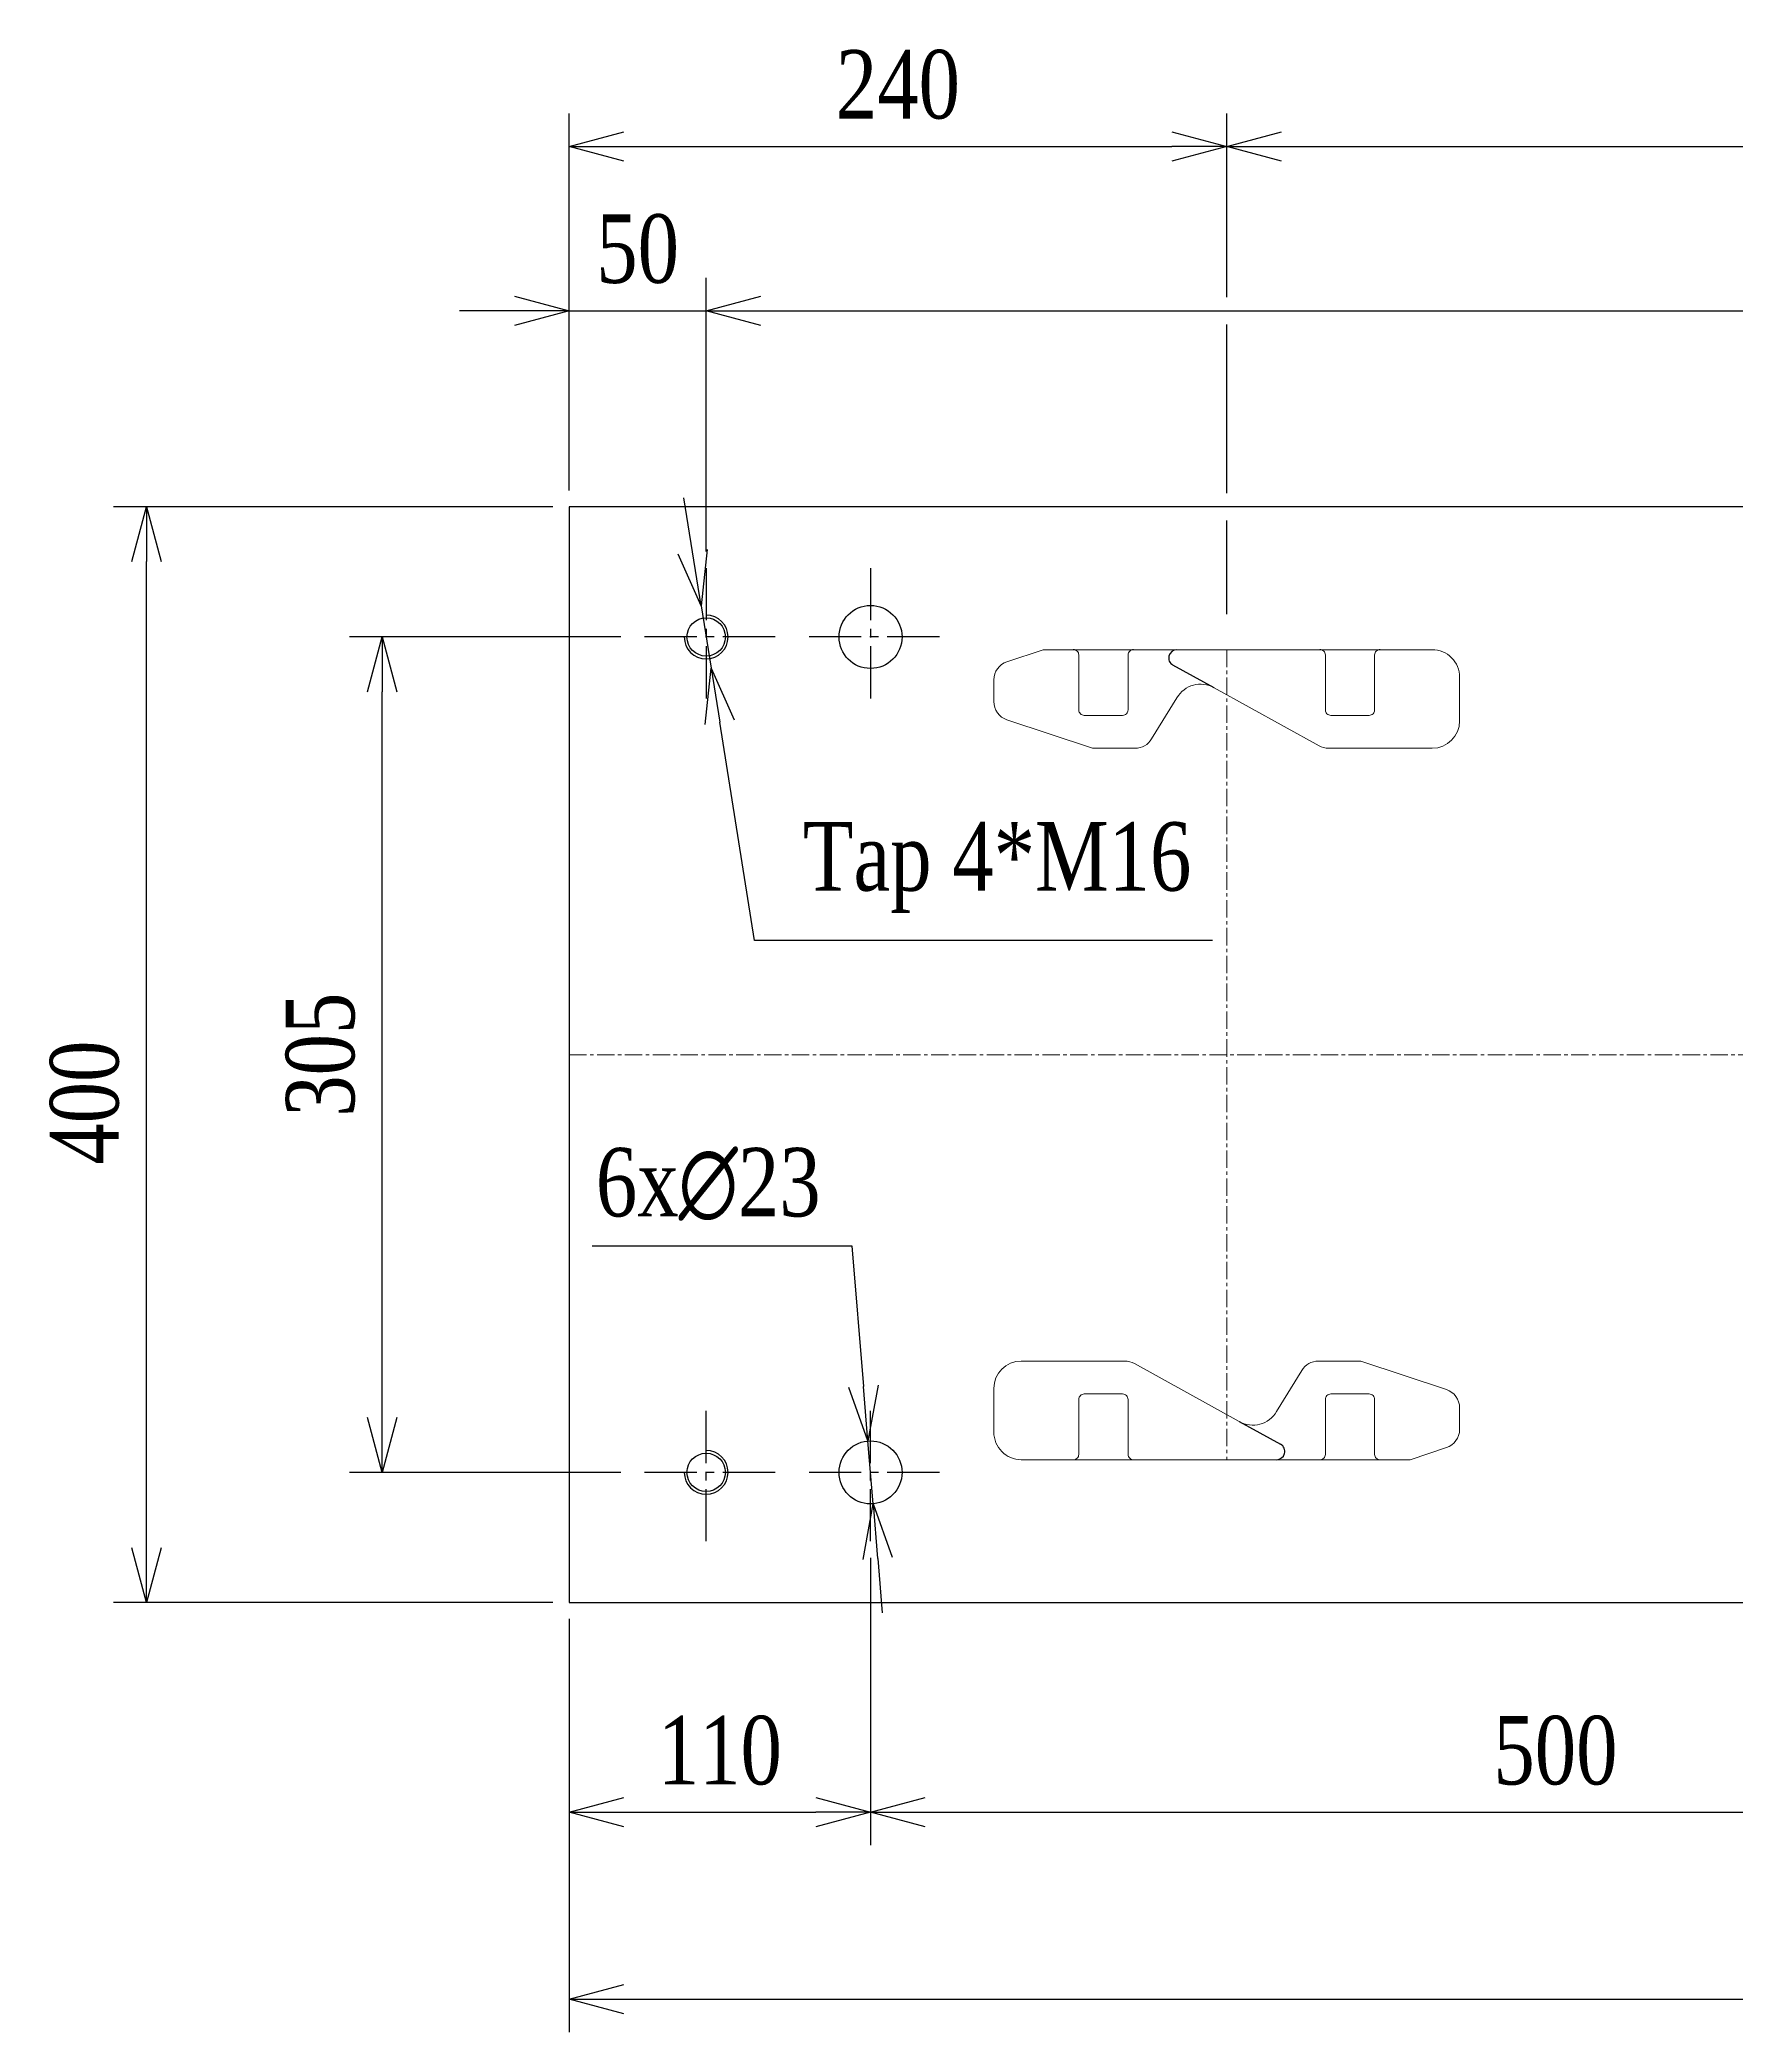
# Model space of a CAD drawing. Header units: millimetres. Extents: x -19541 to 104079, y -3200 to 10399.
# Drawn here: x -11946 to -11327, y 3961 to 4688 of the extents above; entities that cross this region are included whole.
import ezdxf

# ---------------------------------------------------------------- set-up
doc = ezdxf.new("R2010")
doc.units = ezdxf.units.MM
doc.linetypes.add('CENTER', pattern=[50.8, 31.75, -6.35, 6.35, -6.35])
doc.linetypes.add('CENTER2', pattern=[28.575, 19.05, -3.175, 3.175, -3.175])
for name, color, linetype in [('KTHUOC', 2, 'Continuous'), ('PDF_Geometry', 7, 'Continuous'), ('TK2', 251, 'Continuous')]:
    doc.layers.add(name, color=color, linetype=linetype)
doc.layers.add('TIM', color=8, linetype='CENTER2', lineweight=0)
doc.styles.add('Thuong', font='vntime.shx', dxfattribs={"width": 0.8})
doc.dimstyles.new('LAYOUT', dxfattribs={"dimscale": 0, "dimtxt": 2.5, "dimasz": 2, "dimexe": 1.2, "dimexo": 0.6, "dimgap": 1, "dimtad": 1, "dimtoh": 1, "dimdec": 0, "dimzin": 12, "dimdsep": 46, "dimtxsty": 'Thuong', "dimblk": 'OPEN30', "dimcen": 0, "dimclrd": 256, "dimclre": 256, "dimadec": 1, "dimazin": 3, "dimtfac": 1, "dimtdec": 0, "dimtmove": 0, "dimatfit": 3, "dimldrblk": 'OPEN30', "dimfxl": 1, "dimtzin": 0, "dimarcsym": 2})

# ---------------------------------------------------------------- blocks, each defined once
blk = doc.blocks.new('_Open30')
at = {"color": 0, "linetype": 'ByBlock', "lineweight": -2}
for p, q in [((-1, 0.268), (0, 0)), ((0, 0), (-1, -0.268)), ((0, 0), (-1, 0))]:
    blk.add_line(p, q, dxfattribs=at)
blk = doc.blocks.new('*D369')
at = {"lineweight": -2, "transparency": 16777216}
for p, q in [((-11643.15, 4134.18), (-11643.15, 4029.24)), ((-11753.15, 4111.84), (-11753.15, 4029.24)), ((-11733.15, 4041.24), (-11663.15, 4041.24))]:
    blk.add_line(p, q, dxfattribs=at)
at = {"layer": 'Defpoints', "color": 0, "transparency": 16777216}
for p in [(-11643.15, 4140.18), (-11753.15, 4117.84), (-11643.15, 4041.24)]:
    blk.add_point(p, dxfattribs=at)
at = {"lineweight": -2, "transparency": 16777216, "xscale": 20, "yscale": 20, "zscale": 20, "rotation": 180}
blk.add_blockref('_Open30', (-11753.15, 4041.24), dxfattribs=at)
at = {"lineweight": -2, "transparency": 16777216, "xscale": 20, "yscale": 20, "zscale": 20}
blk.add_blockref('_Open30', (-11643.15, 4041.24), dxfattribs=at)
at = {"color": 0, "transparency": 16777216, "insert": (-11698.15, 4063.74), "char_height": 25, "attachment_point": 5, "style": 'Thuong'}
blk.add_mtext('110', dxfattribs=at)
blk = doc.blocks.new('*D368')
at = {"lineweight": -2, "transparency": 16777216}
for p, q in [((-11643.15, 4134.18), (-11643.15, 4029.24)), ((-11143.15, 4134.18), (-11143.15, 4029.24)), ((-11623.15, 4041.24), (-11163.15, 4041.24))]:
    blk.add_line(p, q, dxfattribs=at)
at = {"layer": 'Defpoints', "color": 0, "transparency": 16777216}
for p in [(-11643.15, 4140.18), (-11143.15, 4140.18), (-11143.15, 4041.24)]:
    blk.add_point(p, dxfattribs=at)
at = {"lineweight": -2, "transparency": 16777216, "xscale": 20, "yscale": 20, "zscale": 20, "rotation": 180}
blk.add_blockref('_Open30', (-11643.15, 4041.24), dxfattribs=at)
at = {"lineweight": -2, "transparency": 16777216, "xscale": 20, "yscale": 20, "zscale": 20}
blk.add_blockref('_Open30', (-11143.15, 4041.24), dxfattribs=at)
at = {"color": 0, "transparency": 16777216, "insert": (-11393.15, 4063.74), "char_height": 25, "attachment_point": 5, "style": 'Thuong'}
blk.add_mtext('500', dxfattribs=at)
blk = doc.blocks.new('*D366')
at = {"lineweight": -2, "transparency": 16777216}
for p, q in [((-11753.15, 4111.84), (-11753.15, 3960.97)), ((-10113.15, 4111.84), (-10113.15, 3960.97)), ((-11733.15, 3972.97), (-10133.15, 3972.97))]:
    blk.add_line(p, q, dxfattribs=at)
at = {"layer": 'Defpoints', "color": 0, "transparency": 16777216}
for p in [(-11753.15, 4117.84), (-10113.15, 4117.84), (-10113.15, 3972.97)]:
    blk.add_point(p, dxfattribs=at)
at = {"lineweight": -2, "transparency": 16777216, "xscale": 20, "yscale": 20, "zscale": 20, "rotation": 180}
blk.add_blockref('_Open30', (-11753.15, 3972.97), dxfattribs=at)
at = {"lineweight": -2, "transparency": 16777216, "xscale": 20, "yscale": 20, "zscale": 20}
blk.add_blockref('_Open30', (-10113.15, 3972.97), dxfattribs=at)
at = {"color": 0, "transparency": 16777216, "insert": (-10933.15, 3995.47), "char_height": 25, "attachment_point": 5, "style": 'Thuong'}
blk.add_mtext('1640', dxfattribs=at)
blk = doc.blocks.new('*D371')
at = {"lineweight": -2, "transparency": 16777216}
for p, q in [((-11734.31, 4470.34), (-11833.38, 4470.34)), ((-11821.38, 4185.34), (-11821.38, 4450.34)), ((-11734.31, 4165.34), (-11833.38, 4165.34))]:
    blk.add_line(p, q, dxfattribs=at)
at = {"layer": 'Defpoints', "color": 0, "transparency": 16777216}
for p in [(-11821.38, 4470.34), (-11728.31, 4470.34), (-11728.31, 4165.34)]:
    blk.add_point(p, dxfattribs=at)
at = {"lineweight": -2, "transparency": 16777216, "xscale": 20, "yscale": 20, "zscale": 20}
for p, rotation in [((-11821.38, 4470.34), 90), ((-11821.38, 4165.34), 270)]:
    blk.add_blockref('_Open30', p, dxfattribs=dict(at, rotation=rotation))
at = {"color": 0, "transparency": 16777216, "insert": (-11843.88, 4317.84), "char_height": 25, "attachment_point": 5, "rotation": 90, "style": 'Thuong'}
blk.add_mtext('305', dxfattribs=at)
blk = doc.blocks.new('*D370')
at = {"lineweight": -2, "transparency": 16777216}
for p, q in [((-11759.15, 4517.84), (-11919.44, 4517.84)), ((-11907.44, 4137.84), (-11907.44, 4497.84)), ((-11759.15, 4117.84), (-11919.44, 4117.84))]:
    blk.add_line(p, q, dxfattribs=at)
at = {"layer": 'Defpoints', "color": 0, "transparency": 16777216}
for p in [(-11907.44, 4517.84), (-11753.15, 4517.84), (-11753.15, 4117.84)]:
    blk.add_point(p, dxfattribs=at)
at = {"lineweight": -2, "transparency": 16777216, "xscale": 20, "yscale": 20, "zscale": 20}
for p, rotation in [((-11907.44, 4517.84), 90), ((-11907.44, 4117.84), 270)]:
    blk.add_blockref('_Open30', p, dxfattribs=dict(at, rotation=rotation))
at = {"color": 0, "transparency": 16777216, "insert": (-11929.94, 4300.34), "char_height": 25, "attachment_point": 5, "rotation": 90, "style": 'Thuong'}
blk.add_mtext('400', dxfattribs=at)
blk = doc.blocks.new('*D363')
at = {"lineweight": -2, "transparency": 16777216}
for p, q in [((-11753.15, 4523.84), (-11753.15, 4601.44)), ((-11703.15, 4501.51), (-11703.15, 4601.44)), ((-11773.15, 4589.44), (-11793.15, 4589.44)), ((-11753.15, 4589.44), (-11703.15, 4589.44)), ((-11683.15, 4589.44), (-11663.15, 4589.44))]:
    blk.add_line(p, q, dxfattribs=at)
at = {"layer": 'Defpoints', "color": 0, "transparency": 16777216}
for p in [(-11703.15, 4589.44), (-11753.15, 4517.84), (-11703.15, 4495.51)]:
    blk.add_point(p, dxfattribs=at)
at = {"lineweight": -2, "transparency": 16777216, "xscale": 20, "yscale": 20, "zscale": 20}
blk.add_blockref('_Open30', (-11753.15, 4589.44), dxfattribs=at)
at = {"lineweight": -2, "transparency": 16777216, "xscale": 20, "yscale": 20, "zscale": 20, "rotation": 180}
blk.add_blockref('_Open30', (-11703.15, 4589.44), dxfattribs=at)
at = {"color": 0, "transparency": 16777216, "insert": (-11728.15, 4611.94), "char_height": 25, "attachment_point": 5, "style": 'Thuong'}
blk.add_mtext('50', dxfattribs=at)
blk = doc.blocks.new('*D362')
at = {"lineweight": -2, "transparency": 16777216}
for p, q in [((-11703.15, 4501.51), (-11703.15, 4601.44)), ((-10163.15, 4523.84), (-10163.15, 4601.44)), ((-11683.15, 4589.44), (-10183.15, 4589.44))]:
    blk.add_line(p, q, dxfattribs=at)
at = {"layer": 'Defpoints', "color": 0, "transparency": 16777216}
for p in [(-10163.15, 4589.44), (-10163.15, 4517.84), (-11703.15, 4495.51)]:
    blk.add_point(p, dxfattribs=at)
at = {"lineweight": -2, "transparency": 16777216, "xscale": 20, "yscale": 20, "zscale": 20, "rotation": 180}
blk.add_blockref('_Open30', (-11703.15, 4589.44), dxfattribs=at)
at = {"lineweight": -2, "transparency": 16777216, "xscale": 20, "yscale": 20, "zscale": 20}
blk.add_blockref('_Open30', (-10163.15, 4589.44), dxfattribs=at)
at = {"color": 0, "transparency": 16777216, "insert": (-10933.15, 4611.94), "char_height": 25, "attachment_point": 5, "style": 'Thuong'}
blk.add_mtext('1540', dxfattribs=at)
blk = doc.blocks.new('*D372')
at = {"lineweight": -2, "transparency": 16777216}
for p, q in [((-11744.76, 4248), (-11650, 4248)), ((-11650, 4248), (-11645.75, 4196.73)), ((-11642.2, 4153.88), (-11644.1, 4176.8)), ((-11640.54, 4133.95), (-11638.89, 4114.02))]:
    blk.add_line(p, q, dxfattribs=at)
at = {"layer": 'Defpoints', "color": 0, "transparency": 16777216}
for p in [(-11644.1, 4176.8), (-11642.2, 4153.88)]:
    blk.add_point(p, dxfattribs=at)
at = {"lineweight": -2, "transparency": 16777216, "xscale": 20, "yscale": 20, "zscale": 20}
for p, rotation in [((-11644.1, 4176.8), 274.739296242669), ((-11642.2, 4153.88), 94.73929624266897)]:
    blk.add_blockref('_Open30', p, dxfattribs=dict(at, rotation=rotation))
at = {"color": 0, "transparency": 16777216, "insert": (-11702.38, 4270.5), "char_height": 25, "attachment_point": 5, "style": 'Thuong'}
blk.add_mtext('6x∅23', dxfattribs=at)
blk = doc.blocks.new('*D373')
at = {"lineweight": -2, "transparency": 16777216}
for p, q in [((-11708.1, 4501.45), (-11711.24, 4521.2)), ((-11704.96, 4481.7), (-11701.34, 4458.98)), ((-11685.5, 4359.5), (-11698.19, 4439.23)), ((-11518.36, 4359.5), (-11685.5, 4359.5))]:
    blk.add_line(p, q, dxfattribs=at)
at = {"layer": 'Defpoints', "color": 0, "transparency": 16777216}
for p in [(-11704.96, 4481.7), (-11701.34, 4458.98)]:
    blk.add_point(p, dxfattribs=at)
at = {"lineweight": -2, "transparency": 16777216, "xscale": 20, "yscale": 20, "zscale": 20}
for p, rotation in [((-11704.96, 4481.7), 279.0461657833361), ((-11701.34, 4458.98), 99.0461657833361)]:
    blk.add_blockref('_Open30', p, dxfattribs=dict(at, rotation=rotation))
at = {"color": 0, "transparency": 16777216, "insert": (-11596.93, 4386.17), "char_height": 25, "attachment_point": 5, "style": 'Thuong'}
blk.add_mtext('Tap 4*M16', dxfattribs=at)
blk = doc.blocks.new('*D360')
at = {"lineweight": -2, "transparency": 16777216}
for p, q in [((-11753.15, 4594.44), (-11753.15, 4661.44)), ((-11513.15, 4594.44), (-11513.15, 4661.44)), ((-11733.15, 4649.44), (-11533.15, 4649.44)), ((-11753.15, 4576.65), (-11753.15, 4584.44)), ((-11513.15, 4522.84), (-11513.15, 4584.44)), ((-11513.15, 4478.7), (-11513.15, 4512.84))]:
    blk.add_line(p, q, dxfattribs=at)
at = {"layer": 'Defpoints', "color": 0, "transparency": 16777216}
for p in [(-11513.15, 4649.44), (-11753.15, 4570.65), (-11513.15, 4472.7)]:
    blk.add_point(p, dxfattribs=at)
at = {"lineweight": -2, "transparency": 16777216, "xscale": 20, "yscale": 20, "zscale": 20, "rotation": 180}
blk.add_blockref('_Open30', (-11753.15, 4649.44), dxfattribs=at)
at = {"lineweight": -2, "transparency": 16777216, "xscale": 20, "yscale": 20, "zscale": 20}
blk.add_blockref('_Open30', (-11513.15, 4649.44), dxfattribs=at)
at = {"color": 0, "transparency": 16777216, "insert": (-11633.15, 4671.94), "char_height": 25, "attachment_point": 5, "style": 'Thuong'}
blk.add_mtext('240', dxfattribs=at)
blk = doc.blocks.new('*D359')
at = {"lineweight": -2, "transparency": 16777216}
for p, q in [((-11513.15, 4594.44), (-11513.15, 4661.44)), ((-11013.15, 4594.44), (-11013.15, 4661.44)), ((-11493.15, 4649.44), (-11033.15, 4649.44)), ((-11513.15, 4522.84), (-11513.15, 4584.44)), ((-11013.15, 4522.84), (-11013.15, 4584.44)), ((-11513.15, 4478.7), (-11513.15, 4512.84)), ((-11013.15, 4478.7), (-11013.15, 4512.84))]:
    blk.add_line(p, q, dxfattribs=at)
at = {"layer": 'Defpoints', "color": 0, "transparency": 16777216}
for p in [(-11013.15, 4649.44), (-11513.15, 4472.7), (-11013.15, 4472.7)]:
    blk.add_point(p, dxfattribs=at)
at = {"lineweight": -2, "transparency": 16777216, "xscale": 20, "yscale": 20, "zscale": 20, "rotation": 180}
blk.add_blockref('_Open30', (-11513.15, 4649.44), dxfattribs=at)
at = {"lineweight": -2, "transparency": 16777216, "xscale": 20, "yscale": 20, "zscale": 20}
blk.add_blockref('_Open30', (-11013.15, 4649.44), dxfattribs=at)
at = {"color": 0, "transparency": 16777216, "insert": (-11263.15, 4671.94), "char_height": 25, "attachment_point": 5, "style": 'Thuong'}
blk.add_mtext('500', dxfattribs=at)

msp = doc.modelspace()

# ---------------------------------------------------------------- linework, layer by layer
for p, q in [((-11517.728, 4451.762), (-11532.791, 4460.078)), ((-11508.566, 4183.921), (-11493.503, 4175.606))]:
    msp.add_line(p, q)
for centre, radius, start, end in [((-11703.147, 4470.342), 8, 180, 90), ((-11531.341, 4462.705), 3, 90, 241.102577), ((-11494.953, 4172.979), 3, 270, 61.102577), ((-11703.147, 4165.342), 8, 180, 90)]:
    msp.add_arc(centre, radius, start, end)
at = {"layer": 'KTHUOC', "color": 3}
msp.add_lwpolyline([(-11753.147, 4517.842), (-11753.147, 4117.842), (-10113.147, 4117.842), (-10113.147, 4517.842)], close=True, dxfattribs=at)
at = {"layer": 'KTHUOC'}
for centre, radius in [((-11643.147, 4470.342), 11.5), ((-11703.147, 4470.342), 7), ((-11643.147, 4165.342), 11.5), ((-11703.147, 4165.342), 7)]:
    msp.add_circle(centre, radius, dxfattribs=at)
at = {"layer": 'PDF_Geometry', "lineweight": 18}
for points in [[(-11580.147, 4465.705), (-11593.361, 4461.3, 0.3228227), (-11598.147, 4454.659), (-11598.147, 4446.75, 0.3228227), (-11593.361, 4440.109), (-11562.147, 4429.705)], [(-11562.147, 4429.705), (-11546.592, 4429.705, 0.2670904), (-11540.541, 4433.185), (-11531.353, 4448.119, -0.4126222), (-11517.728, 4451.762), (-11479.443, 4430.635, 0.1310853), (-11475.956, 4429.705), (-11438.147, 4429.705, 0.4142135), (-11428.147, 4439.705), (-11428.147, 4455.705, 0.4142136), (-11438.147, 4465.705), (-11580.147, 4465.705)], [(-11569.147, 4465.763, -0.4142136), (-11567.147, 4463.763), (-11567.147, 4443.705, 0.4142136), (-11565.147, 4441.705), (-11551.147, 4441.705, 0.4142136), (-11549.147, 4443.705), (-11549.147, 4463.763, -0.4142136), (-11547.147, 4465.763)], [(-11457.147, 4465.763, 0.4142136), (-11459.147, 4463.763), (-11459.147, 4443.705, -0.4142136), (-11461.147, 4441.705), (-11475.147, 4441.705, -0.4142136), (-11477.147, 4443.705), (-11477.147, 4463.763, 0.4142136), (-11479.147, 4465.763)], [(-11464.147, 4205.979), (-11479.703, 4205.979, 0.2670904), (-11485.753, 4202.499), (-11494.941, 4187.565, -0.4126222), (-11508.566, 4183.921), (-11546.851, 4205.049, 0.1310853), (-11550.338, 4205.979), (-11588.147, 4205.979, 0.4142135), (-11598.147, 4195.979), (-11598.147, 4179.979, 0.4142136), (-11588.147, 4169.979), (-11446.147, 4169.979)], [(-11446.147, 4169.979), (-11432.934, 4174.384, 0.3228227), (-11428.147, 4181.024), (-11428.147, 4188.934, 0.3228227), (-11432.934, 4195.575), (-11464.147, 4205.979)], [(-11569.147, 4169.92, 0.4142136), (-11567.147, 4171.92), (-11567.147, 4191.979, -0.4142136), (-11565.147, 4193.979), (-11551.147, 4193.979, -0.4142136), (-11549.147, 4191.979), (-11549.147, 4171.92, 0.4142136), (-11547.147, 4169.92)], [(-11457.147, 4169.92, -0.4142136), (-11459.147, 4171.92), (-11459.147, 4191.979, 0.4142136), (-11461.147, 4193.979), (-11475.147, 4193.979, 0.4142136), (-11477.147, 4191.979), (-11477.147, 4171.92, -0.4142136), (-11479.147, 4169.92)]]:
    msp.add_lwpolyline(points, format="xyb", dxfattribs=at)
msp.add_lwpolyline([(-11503.05, 4465.705), (-11503.05, 4465.705)], close=True, dxfattribs=at)
at = {"layer": 'TIM', "linetype": 'CENTER', "ltscale": 0.2}
for p, q in [((-11513.147, 4465.705), (-11513.147, 4169.979)), ((-11753.147, 4317.842), (-10113.147, 4317.842))]:
    msp.add_line(p, q, dxfattribs=at)
at = {"layer": 'TK2', "linetype": 'CENTER2'}
for p, q in [((-11703.147, 4495.509), (-11703.147, 4445.175)), ((-11643.147, 4495.509), (-11643.147, 4445.175)), ((-11677.981, 4470.342), (-11728.314, 4470.342)), ((-11617.981, 4470.342), (-11668.314, 4470.342)), ((-11703.147, 4140.175), (-11703.147, 4190.509)), ((-11643.147, 4140.175), (-11643.147, 4190.509)), ((-11677.981, 4165.342), (-11728.314, 4165.342)), ((-11617.981, 4165.342), (-11668.314, 4165.342))]:
    msp.add_line(p, q, dxfattribs=at)

# ---------------------------------------------------------------- dimensions: what is measured, and where the dimension line sits
for base, p1, p2, picture, middle in [((-11513.147, 4649.445), (-11753.147, 4570.646), (-11513.147, 4472.705), '*D360', (-11633.147, 4671.945)), ((-11013.147, 4649.445), (-11513.147, 4472.705), (-11013.147, 4472.705), '*D359', (-11263.147, 4671.945)), ((-10163.147, 4589.445), (-11703.147, 4495.509), (-10163.147, 4517.842), '*D362', (-10933.147, 4611.945)), ((-11643.147, 4041.239), (-11753.147, 4117.842), (-11643.147, 4140.175), '*D369', (-11698.147, 4063.739)), ((-11143.147, 4041.239), (-11643.147, 4140.175), (-11143.147, 4140.175), '*D368', (-11393.147, 4063.739)), ((-10113.147, 3972.974), (-11753.147, 4117.842), (-10113.147, 4117.842), '*D366', (-10933.147, 3995.474))]:
    dim = msp.add_linear_dim(base=base, p1=p1, p2=p2, dimstyle='LAYOUT')
    dim.commit()
    dim.dimension.update_dxf_attribs({"geometry": picture, "text_midpoint": middle})
dim = msp.add_linear_dim(base=(-11703.147, 4589.445), p1=(-11753.147, 4517.842), p2=(-11703.147, 4495.509), dimstyle='LAYOUT')
dim.commit()
dim.dimension.update_dxf_attribs({"geometry": '*D363', "text_midpoint": (-11728.147, 4589.445), "dimtype": 160})
dim = msp.add_linear_dim(base=(-11907.441, 4517.842), p1=(-11753.147, 4117.842), p2=(-11753.147, 4517.842), angle=90, dimstyle='LAYOUT')
dim.commit()
dim.dimension.update_dxf_attribs({"geometry": '*D370', "text_midpoint": (-11907.441, 4300.342), "dimtype": 160})
for p1, p2, text, picture, middle in [((-11704.955, 4481.699), (-11701.339, 4458.985), 'Tap 4*M16', '*D373', (-11596.929, 4359.5)), ((-11642.197, 4153.881), (-11644.097, 4176.803), '6x<>', '*D372', (-11702.381, 4248))]:
    dim = msp.add_diameter_dim_2p(p1=p1, p2=p2, text=text, dimstyle='LAYOUT')
    dim.commit()
    dim.dimension.update_dxf_attribs({"geometry": picture, "text_midpoint": middle, "dimtype": 163})
dim = msp.add_linear_dim(base=(-11821.381, 4470.342), p1=(-11728.314, 4165.342), p2=(-11728.314, 4470.342), angle=90, dimstyle='LAYOUT')
dim.commit()
dim.dimension.update_dxf_attribs({"geometry": '*D371', "text_midpoint": (-11843.881, 4317.842)})

doc.saveas('drawing.dxf')
